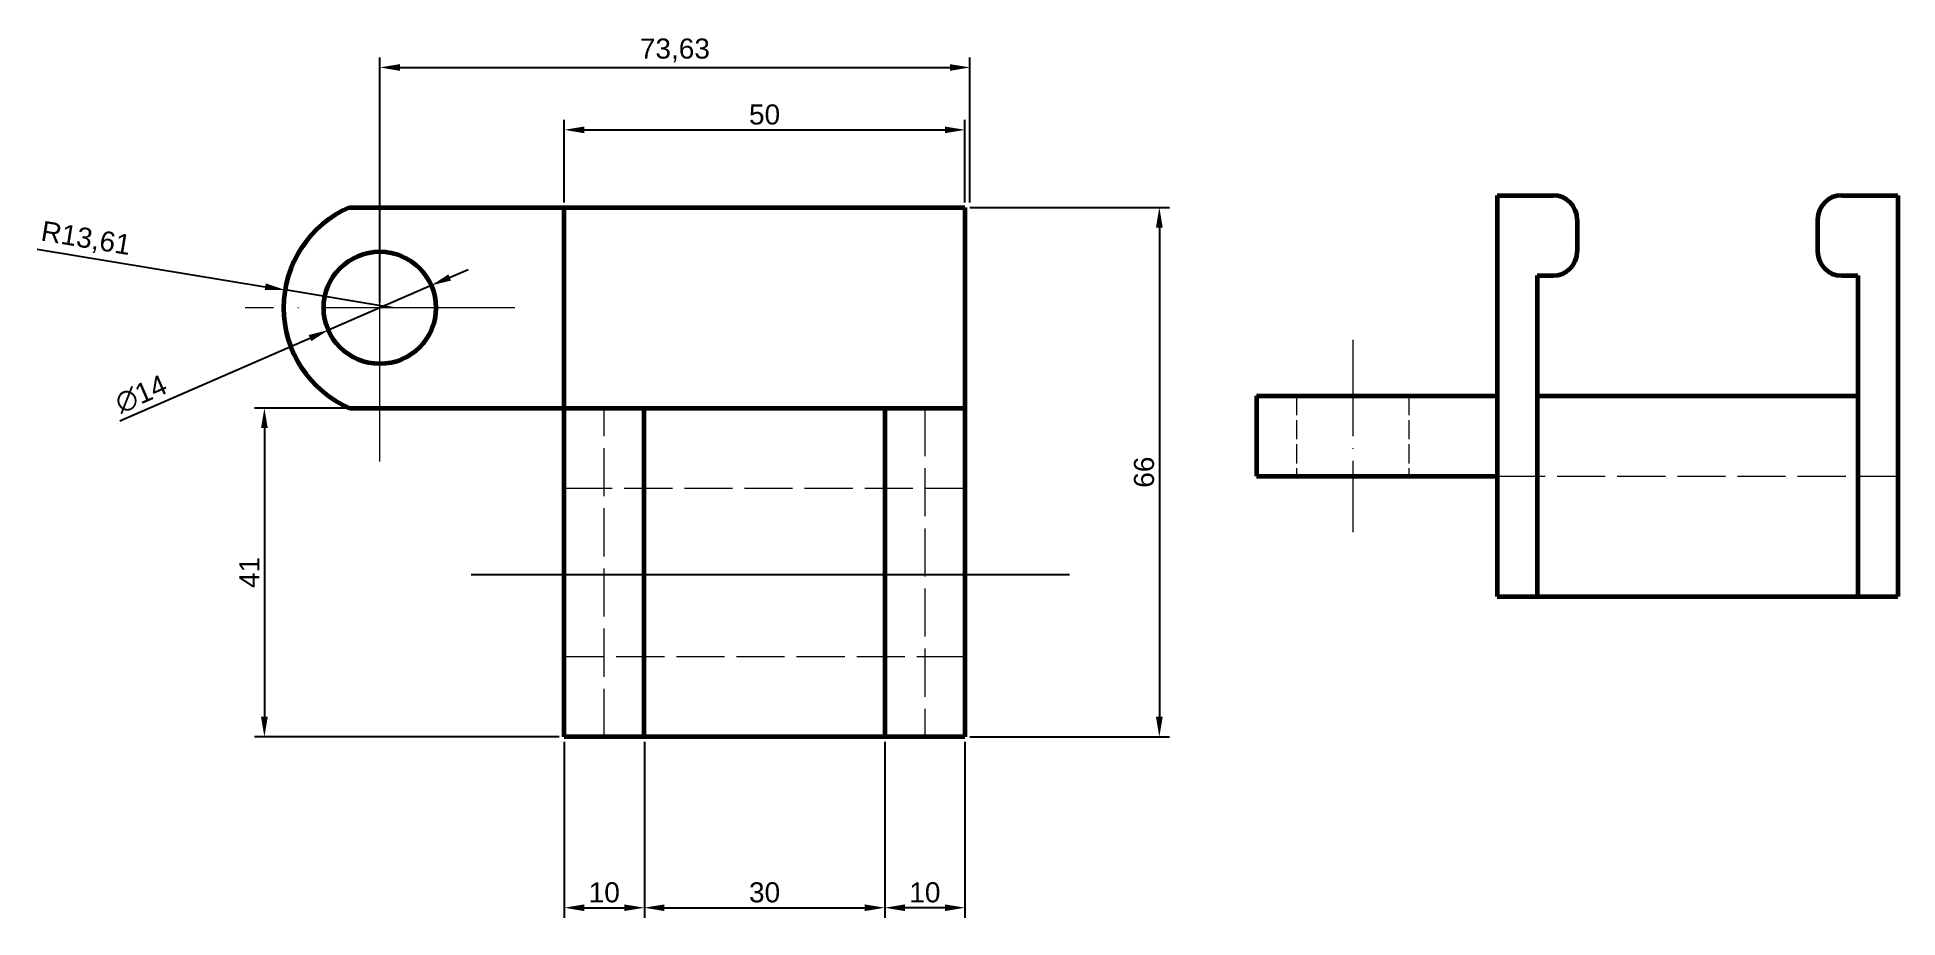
# Model space of a CAD drawing. Header units: millimetres. Extents: x 4229 to 4461, y 2929 to 3038.
import ezdxf

# ---------------------------------------------------------------- set-up
doc = ezdxf.new("R2010")
doc.units = ezdxf.units.MM
doc.linetypes.add('ACAD_ISO02W100', pattern=[15, 12, -3])
doc.linetypes.add('ACAD_ISO04W100', pattern=[30, 24, -3, 0, -3])
for name, color, linetype, lineweight in [('cOTAS', 7, 'Continuous', 20), ('tf', 7, 'Continuous', 20), ('tg', 7, 'Continuous', 60)]:
    doc.layers.add(name, color=color, linetype=linetype, lineweight=lineweight)
doc.styles.get("Standard").update_dxf_attribs({"font": 'ARIAL.TTF'})
doc.dimstyles.new('ISO-25', dxfattribs={"dimtxt": 2.5, "dimasz": 2.5, "dimexe": 1.25, "dimexo": 0.625, "dimtad": 1, "dimtxsty": 'Standard', "dimcen": 2.5, "dimadec": 0, "dimazin": 0, "dimtfac": 1, "dimtmove": 0, "dimatfit": 3, "dimfxl": 1, "dimarcsym": 0})

# ---------------------------------------------------------------- blocks, each defined once
blk = doc.blocks.new('*D2')
at = {"color": 0, "lineweight": -2, "transparency": 16777216}
for p, q in [((4345.71, 3017.17), (4370.59, 3017.17)), ((4369.34, 3014.67), (4369.34, 2953.67)), ((4345.71, 2951.17), (4370.59, 2951.17))]:
    blk.add_line(p, q, dxfattribs=at)
at = {"color": 0, "transparency": 16777216}
for points in [[(4368.92, 3014.67), (4369.76, 3014.67), (4369.34, 3017.17)], [(4368.92, 2953.67), (4369.76, 2953.67), (4369.34, 2951.17)]]:
    blk.add_solid(points, dxfattribs=at)
at = {"layer": 'Defpoints', "color": 0, "transparency": 16777216}
for p in [(4345.09, 3017.17), (4345.09, 2951.17), (4369.34, 2951.17)]:
    blk.add_point(p, dxfattribs=at)
at = {"color": 0, "transparency": 16777216, "insert": (4367.44, 2984.17), "char_height": 2.5, "attachment_point": 5, "rotation": 90}
blk.add_mtext('66', dxfattribs=at)
blk = doc.blocks.new('*D3')
at = {"color": 0, "lineweight": -2, "transparency": 16777216}
for p, q in [((4280.8, 3008.45), (4283.1, 3009.44)), ((4278.51, 3007.45), (4265.67, 3001.88)), ((4239.64, 2990.59), (4263.37, 3000.89))]:
    blk.add_line(p, q, dxfattribs=at)
at = {"color": 0, "transparency": 16777216}
for points in [[(4280.64, 3008.83), (4280.97, 3008.06), (4278.51, 3007.45)], [(4263.21, 3001.27), (4263.54, 3000.5), (4265.67, 3001.88)]]:
    blk.add_solid(points, dxfattribs=at)
at = {"layer": 'Defpoints', "color": 0, "transparency": 16777216}
for p in [(4278.51, 3007.45), (4265.67, 3001.88)]:
    blk.add_point(p, dxfattribs=at)
at = {"color": 0, "transparency": 16777216, "insert": (4242.31, 2993.9), "char_height": 2.5, "attachment_point": 5, "rotation": 23.4485}
blk.add_mtext('∅14', dxfattribs=at)
blk = doc.blocks.new('*D4')
at = {"color": 0, "lineweight": -2, "transparency": 16777216}
for p, q in [((4229.35, 3011.99), (4257.8, 3007.29)), ((4273.7, 3004.67), (4260.27, 3006.89))]:
    blk.add_line(p, q, dxfattribs=at)
at = {"color": 0, "transparency": 16777216}
blk.add_solid([(4257.87, 3007.7), (4257.74, 3006.88), (4260.27, 3006.89)], dxfattribs=at)
at = {"layer": 'Defpoints', "color": 0, "transparency": 16777216}
for p in [(4260.27, 3006.89), (4273.7, 3004.67)]:
    blk.add_point(p, dxfattribs=at)
at = {"color": 0, "transparency": 16777216, "insert": (4235.41, 3013.15), "char_height": 2.5, "attachment_point": 5, "rotation": 350.618}
blk.add_mtext('R13,61', dxfattribs=at)
blk = doc.blocks.new('*D5')
at = {"color": 0, "lineweight": -2, "transparency": 16777216}
for p, q in [((4272.09, 3005.29), (4272.09, 3035.88)), ((4274.59, 3034.63), (4343.21, 3034.63)), ((4345.71, 3017.79), (4345.71, 3035.88))]:
    blk.add_line(p, q, dxfattribs=at)
at = {"color": 0, "transparency": 16777216}
for points in [[(4274.59, 3035.04), (4274.59, 3034.21), (4272.09, 3034.63)], [(4343.21, 3035.04), (4343.21, 3034.21), (4345.71, 3034.63)]]:
    blk.add_solid(points, dxfattribs=at)
at = {"layer": 'Defpoints', "color": 0, "transparency": 16777216}
for p in [(4345.71, 3034.63), (4345.71, 3017.17), (4272.09, 3004.67)]:
    blk.add_point(p, dxfattribs=at)
at = {"color": 0, "transparency": 16777216, "insert": (4308.9, 3036.75), "char_height": 2.5, "attachment_point": 5}
blk.add_mtext('73,63', dxfattribs=at)
blk = doc.blocks.new('*D6')
at = {"color": 0, "lineweight": -2, "transparency": 16777216}
for p, q in [((4295.09, 3017.79), (4295.09, 3028.1)), ((4297.59, 3026.85), (4342.59, 3026.85)), ((4345.09, 3017.79), (4345.09, 3028.1))]:
    blk.add_line(p, q, dxfattribs=at)
at = {"color": 0, "transparency": 16777216}
for points in [[(4297.59, 3027.26), (4297.59, 3026.43), (4295.09, 3026.85)], [(4342.59, 3027.26), (4342.59, 3026.43), (4345.09, 3026.85)]]:
    blk.add_solid(points, dxfattribs=at)
at = {"layer": 'Defpoints', "color": 0, "transparency": 16777216}
for p in [(4345.09, 3026.85), (4295.09, 3017.17), (4345.09, 3017.17)]:
    blk.add_point(p, dxfattribs=at)
at = {"color": 0, "transparency": 16777216, "insert": (4320.09, 3028.75), "char_height": 2.5, "attachment_point": 5}
blk.add_mtext('50', dxfattribs=at)
blk = doc.blocks.new('*D7')
at = {"color": 0, "lineweight": -2, "transparency": 16777216}
for p, q in [((4295.09, 2950.54), (4295.09, 2928.62)), ((4305.09, 2950.54), (4305.09, 2928.62)), ((4297.59, 2929.87), (4302.59, 2929.87))]:
    blk.add_line(p, q, dxfattribs=at)
at = {"color": 0, "transparency": 16777216}
for points in [[(4297.59, 2930.28), (4297.59, 2929.45), (4295.09, 2929.87)], [(4302.59, 2930.28), (4302.59, 2929.45), (4305.09, 2929.87)]]:
    blk.add_solid(points, dxfattribs=at)
at = {"layer": 'Defpoints', "color": 0, "transparency": 16777216}
for p in [(4295.09, 2951.17), (4305.09, 2951.17), (4305.09, 2929.87)]:
    blk.add_point(p, dxfattribs=at)
at = {"color": 0, "transparency": 16777216, "insert": (4300.09, 2931.77), "char_height": 2.5, "attachment_point": 5}
blk.add_mtext('10', dxfattribs=at)
blk = doc.blocks.new('*D8')
at = {"color": 0, "lineweight": -2, "transparency": 16777216}
for p, q in [((4305.09, 2950.54), (4305.09, 2928.62)), ((4335.09, 2950.54), (4335.09, 2928.62)), ((4307.59, 2929.87), (4332.59, 2929.87))]:
    blk.add_line(p, q, dxfattribs=at)
at = {"color": 0, "transparency": 16777216}
for points in [[(4307.59, 2930.28), (4307.59, 2929.45), (4305.09, 2929.87)], [(4332.59, 2930.28), (4332.59, 2929.45), (4335.09, 2929.87)]]:
    blk.add_solid(points, dxfattribs=at)
at = {"layer": 'Defpoints', "color": 0, "transparency": 16777216}
for p in [(4305.09, 2951.17), (4335.09, 2951.17), (4335.09, 2929.87)]:
    blk.add_point(p, dxfattribs=at)
at = {"color": 0, "transparency": 16777216, "insert": (4320.09, 2931.77), "char_height": 2.5, "attachment_point": 5}
blk.add_mtext('30', dxfattribs=at)
blk = doc.blocks.new('*D9')
at = {"color": 0, "lineweight": -2, "transparency": 16777216}
for p, q in [((4335.09, 2950.54), (4335.09, 2928.62)), ((4345.09, 2950.54), (4345.09, 2928.62)), ((4342.59, 2929.87), (4337.59, 2929.87))]:
    blk.add_line(p, q, dxfattribs=at)
at = {"color": 0, "transparency": 16777216}
for points in [[(4337.59, 2930.28), (4337.59, 2929.45), (4335.09, 2929.87)], [(4342.59, 2930.28), (4342.59, 2929.45), (4345.09, 2929.87)]]:
    blk.add_solid(points, dxfattribs=at)
at = {"layer": 'Defpoints', "color": 0, "transparency": 16777216}
for p in [(4335.09, 2951.17), (4345.09, 2951.17), (4335.09, 2929.87)]:
    blk.add_point(p, dxfattribs=at)
at = {"color": 0, "transparency": 16777216, "insert": (4340.09, 2931.77), "char_height": 2.5, "attachment_point": 5}
blk.add_mtext('10', dxfattribs=at)
blk = doc.blocks.new('*D10')
at = {"color": 0, "lineweight": -2, "transparency": 16777216}
for p, q in [((4294.46, 2992.17), (4256.44, 2992.17)), ((4257.69, 2989.67), (4257.69, 2953.67)), ((4294.46, 2951.17), (4256.44, 2951.17))]:
    blk.add_line(p, q, dxfattribs=at)
at = {"color": 0, "transparency": 16777216}
for points in [[(4257.27, 2989.67), (4258.11, 2989.67), (4257.69, 2992.17)], [(4257.27, 2953.67), (4258.11, 2953.67), (4257.69, 2951.17)]]:
    blk.add_solid(points, dxfattribs=at)
at = {"layer": 'Defpoints', "color": 0, "transparency": 16777216}
for p in [(4295.09, 2992.17), (4257.69, 2951.17), (4295.09, 2951.17)]:
    blk.add_point(p, dxfattribs=at)
at = {"color": 0, "transparency": 16777216, "insert": (4255.81, 2971.67), "char_height": 2.5, "attachment_point": 5, "rotation": 90}
blk.add_mtext('41', dxfattribs=at)

msp = doc.modelspace()

# ---------------------------------------------------------------- linework, layer by layer
msp.add_line((4283.474, 2971.43), (4358.151, 2971.43))
at = {"layer": 'cOTAS', "linetype": 'ACAD_ISO04W100'}
for p, q in [((4272.088, 2985.481), (4272.088, 3023.852)), ((4288.942, 3004.666), (4255.291, 3004.666))]:
    msp.add_line(p, q, dxfattribs=at)
at = {"layer": 'cOTAS', "linetype": 'ACAD_ISO04W100', "ltscale": 0.5}
msp.add_line((4393.466, 3000.671), (4393.466, 2976.671), dxfattribs=at)
at = {"layer": 'tf', "linetype": 'ACAD_ISO02W100', "ltscale": 0.5}
for p, q in [((4300.088, 2951.166), (4300.088, 2992.166)), ((4340.088, 2992.166), (4340.088, 2951.166)), ((4411.466, 2983.671), (4461.466, 2983.671)), ((4295.088, 2982.166), (4345.088, 2982.166)), ((4345.088, 2961.166), (4295.088, 2961.166))]:
    msp.add_line(p, q, dxfattribs=at)
at = {"layer": 'tf', "linetype": 'ACAD_ISO02W100', "ltscale": 0.2}
for p, q in [((4386.466, 2993.671), (4386.466, 2983.671)), ((4400.466, 2993.671), (4400.466, 2983.671))]:
    msp.add_line(p, q, dxfattribs=at)
at = {"layer": 'tg'}
for p, q in [((4411.466, 3018.671), (4411.466, 2968.671)), ((4411.466, 3018.671), (4418.466, 3018.671)), ((4454.466, 3018.671), (4461.466, 3018.671)), ((4461.466, 3018.671), (4461.466, 2968.671)), ((4268.312, 3017.166), (4345.088, 3017.166)), ((4295.088, 2951.166), (4295.088, 3017.166)), ((4345.088, 3017.166), (4345.088, 2951.166)), ((4421.466, 3015.671), (4421.466, 3011.671)), ((4451.466, 3015.671), (4451.466, 3011.671)), ((4416.466, 3008.671), (4418.466, 3008.671)), ((4416.466, 3008.671), (4416.466, 2968.671)), ((4454.466, 3008.671), (4456.466, 3008.671)), ((4456.466, 3008.671), (4456.466, 2968.671)), ((4268.312, 2992.166), (4345.088, 2992.166)), ((4305.088, 2951.166), (4305.088, 2992.166)), ((4335.088, 2992.166), (4335.088, 2951.166)), ((4381.466, 2993.671), (4411.466, 2993.671)), ((4381.466, 2993.671), (4381.466, 2983.671)), ((4416.466, 2993.671), (4456.466, 2993.671)), ((4381.466, 2983.671), (4411.466, 2983.671)), ((4411.466, 2968.671), (4461.466, 2968.671)), ((4345.088, 2951.166), (4295.088, 2951.166))]:
    msp.add_line(p, q, dxfattribs=at)
msp.add_circle((4272.088, 3004.666), 7, dxfattribs=at)
for centre, radius, start, end in [((4418.466, 3015.671), 3, 0, 90), ((4454.466, 3015.671), 3, 90, 180), ((4273.7, 3004.666), 13.612, 113.31859, 246.68141), ((4418.466, 3011.671), 3, 270, 0), ((4454.466, 3011.671), 3, 180, 270)]:
    msp.add_arc(centre, radius, start, end, dxfattribs=at)

# ---------------------------------------------------------------- dimensions: what is measured, and where the dimension line sits
for base, p1, p2, picture, middle in [((4345.71307863, 3034.626059884), (4272.08807863, 3004.666157191), (4345.71307863, 3017.166157191), '*D5', (4308.90057863, 3036.753447333)), ((4345.088, 3026.848), (4295.088, 3017.166), (4345.088, 3017.166), '*D6', (4320.088, 3028.75)), ((4305.088, 2929.867), (4295.088, 2951.166), (4305.088, 2951.166), '*D7', (4300.088, 2931.769)), ((4335.088, 2929.867), (4305.088, 2951.166), (4335.088, 2951.166), '*D8', (4320.088, 2931.769)), ((4335.088, 2929.867), (4345.088, 2951.166), (4335.088, 2951.166), '*D9', (4340.088, 2931.769))]:
    dim = msp.add_linear_dim(base=base, p1=p1, p2=p2, dimstyle='ISO-25')
    dim.commit()
    dim.dimension.update_dxf_attribs({"geometry": picture, "text_midpoint": middle})
dim = msp.add_radius_dim(center=(4273.7, 3004.666), mpoint=(4260.27, 3006.885), dimstyle='ISO-25')
dim.commit()
dim.dimension.update_dxf_attribs({"geometry": '*D4', "text_midpoint": (4235.068, 3011.049), "dimtype": 164})
dim = msp.add_linear_dim(base=(4369.34, 2951.166), p1=(4345.088, 3017.166), p2=(4345.088, 2951.166), angle=90, dimstyle='ISO-25')
dim.commit()
dim.dimension.update_dxf_attribs({"geometry": '*D2', "text_midpoint": (4369.34, 2984.166), "dimtype": 160})
dim = msp.add_diameter_dim_2p(p1=(4278.51, 3007.452), p2=(4265.666, 3001.881), dimstyle='ISO-25')
dim.commit()
dim.dimension.update_dxf_attribs({"geometry": '*D3', "text_midpoint": (4243.095, 2992.091), "dimtype": 163})
dim = msp.add_linear_dim(base=(4257.69, 2951.166), p1=(4295.088, 2992.166), p2=(4295.088, 2951.166), angle=90, dimstyle='ISO-25')
dim.commit()
dim.dimension.update_dxf_attribs({"geometry": '*D10', "text_midpoint": (4255.81, 2971.666)})

doc.saveas('drawing.dxf')
